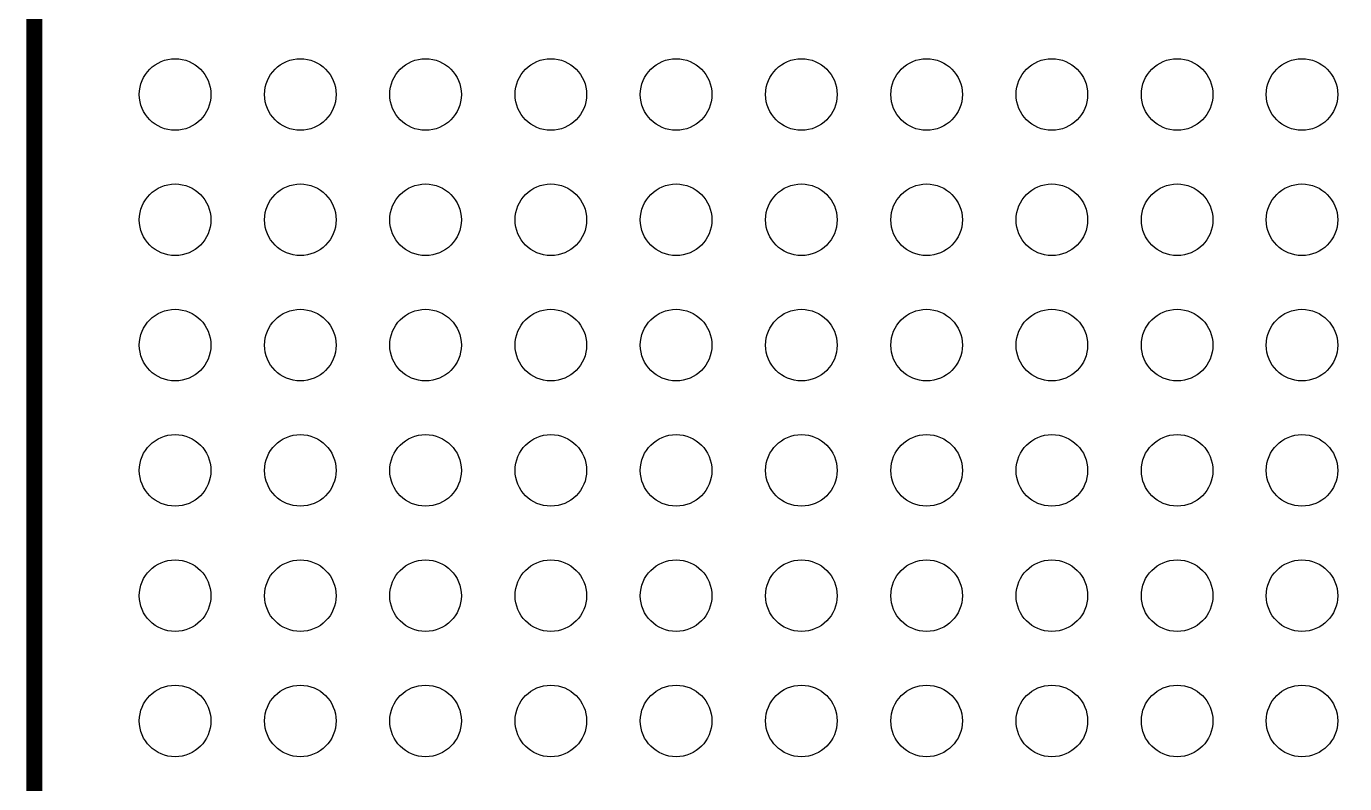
# Model space of a CAD drawing. Extents: x 0 to 1.77, y 0.1 to 2.36.
# Drawn here: x 0.428 to 0.7595, y 1.1977 to 1.3881 of the extents above; entities that cross this region are included whole.
import ezdxf

# ---------------------------------------------------------------- set-up
doc = ezdxf.new("R2010")
doc.units = 0
doc.layers.get('0').update_dxf_attribs({"linetype": 'CONTINUOUS'})
doc.layers.add('ASSY_ART', color=2, linetype='CONTINUOUS')

# ---------------------------------------------------------------- blocks, each defined once
blk = doc.blocks.new('ROUND_27')
blk.add_circle((0, 0), 0.009)

msp = doc.modelspace()

# ---------------------------------------------------------------- linework, layer by layer
at = {"layer": 'ASSY_ART', "const_width": 0.004}
msp.add_lwpolyline([(0.43, 1.46934), (0.43, 0.80015), (1.0992, 0.80015), (1.0992, 1.45234), (1.0822, 1.46934), (0.43, 1.46934)], dxfattribs=at)

# ---------------------------------------------------------------- block references
at = {"layer": 'ASSY_ART'}
for p in [(0.4654, 1.37094), (0.4969, 1.37094), (0.5284, 1.37094), (0.5599, 1.37094), (0.5914, 1.37094), (0.6229, 1.37094), (0.6544, 1.37094), (0.6859, 1.37094), (0.7174, 1.37094), (0.7488, 1.37094), (0.4654, 1.33944), (0.4969, 1.33944), (0.5284, 1.33944), (0.5599, 1.33944), (0.5914, 1.33944), (0.6229, 1.33944), (0.6544, 1.33944), (0.6859, 1.33944), (0.7174, 1.33944), (0.7488, 1.33944), (0.4654, 1.30794), (0.4969, 1.30794), (0.5284, 1.30794), (0.5599, 1.30794), (0.5914, 1.30794), (0.6229, 1.30794), (0.6544, 1.30794), (0.6859, 1.30794), (0.7174, 1.30794), (0.7488, 1.30794), (0.4654, 1.27644), (0.4969, 1.27644), (0.5284, 1.27644), (0.5599, 1.27644), (0.5914, 1.27644), (0.6229, 1.27644), (0.6544, 1.27644), (0.6859, 1.27644), (0.7174, 1.27644), (0.7488, 1.27644), (0.4654, 1.24494), (0.4969, 1.24494), (0.5284, 1.24494), (0.5599, 1.24494), (0.5914, 1.24494), (0.6229, 1.24494), (0.6544, 1.24494), (0.6859, 1.24494), (0.7174, 1.24494), (0.7488, 1.24494), (0.4654, 1.21344), (0.4969, 1.21344), (0.5284, 1.21344), (0.5599, 1.21344), (0.5914, 1.21344), (0.6229, 1.21344), (0.6544, 1.21344), (0.6859, 1.21344), (0.7174, 1.21344), (0.7488, 1.21344)]:
    msp.add_blockref('ROUND_27', p, dxfattribs=at)

doc.saveas('drawing.dxf')
